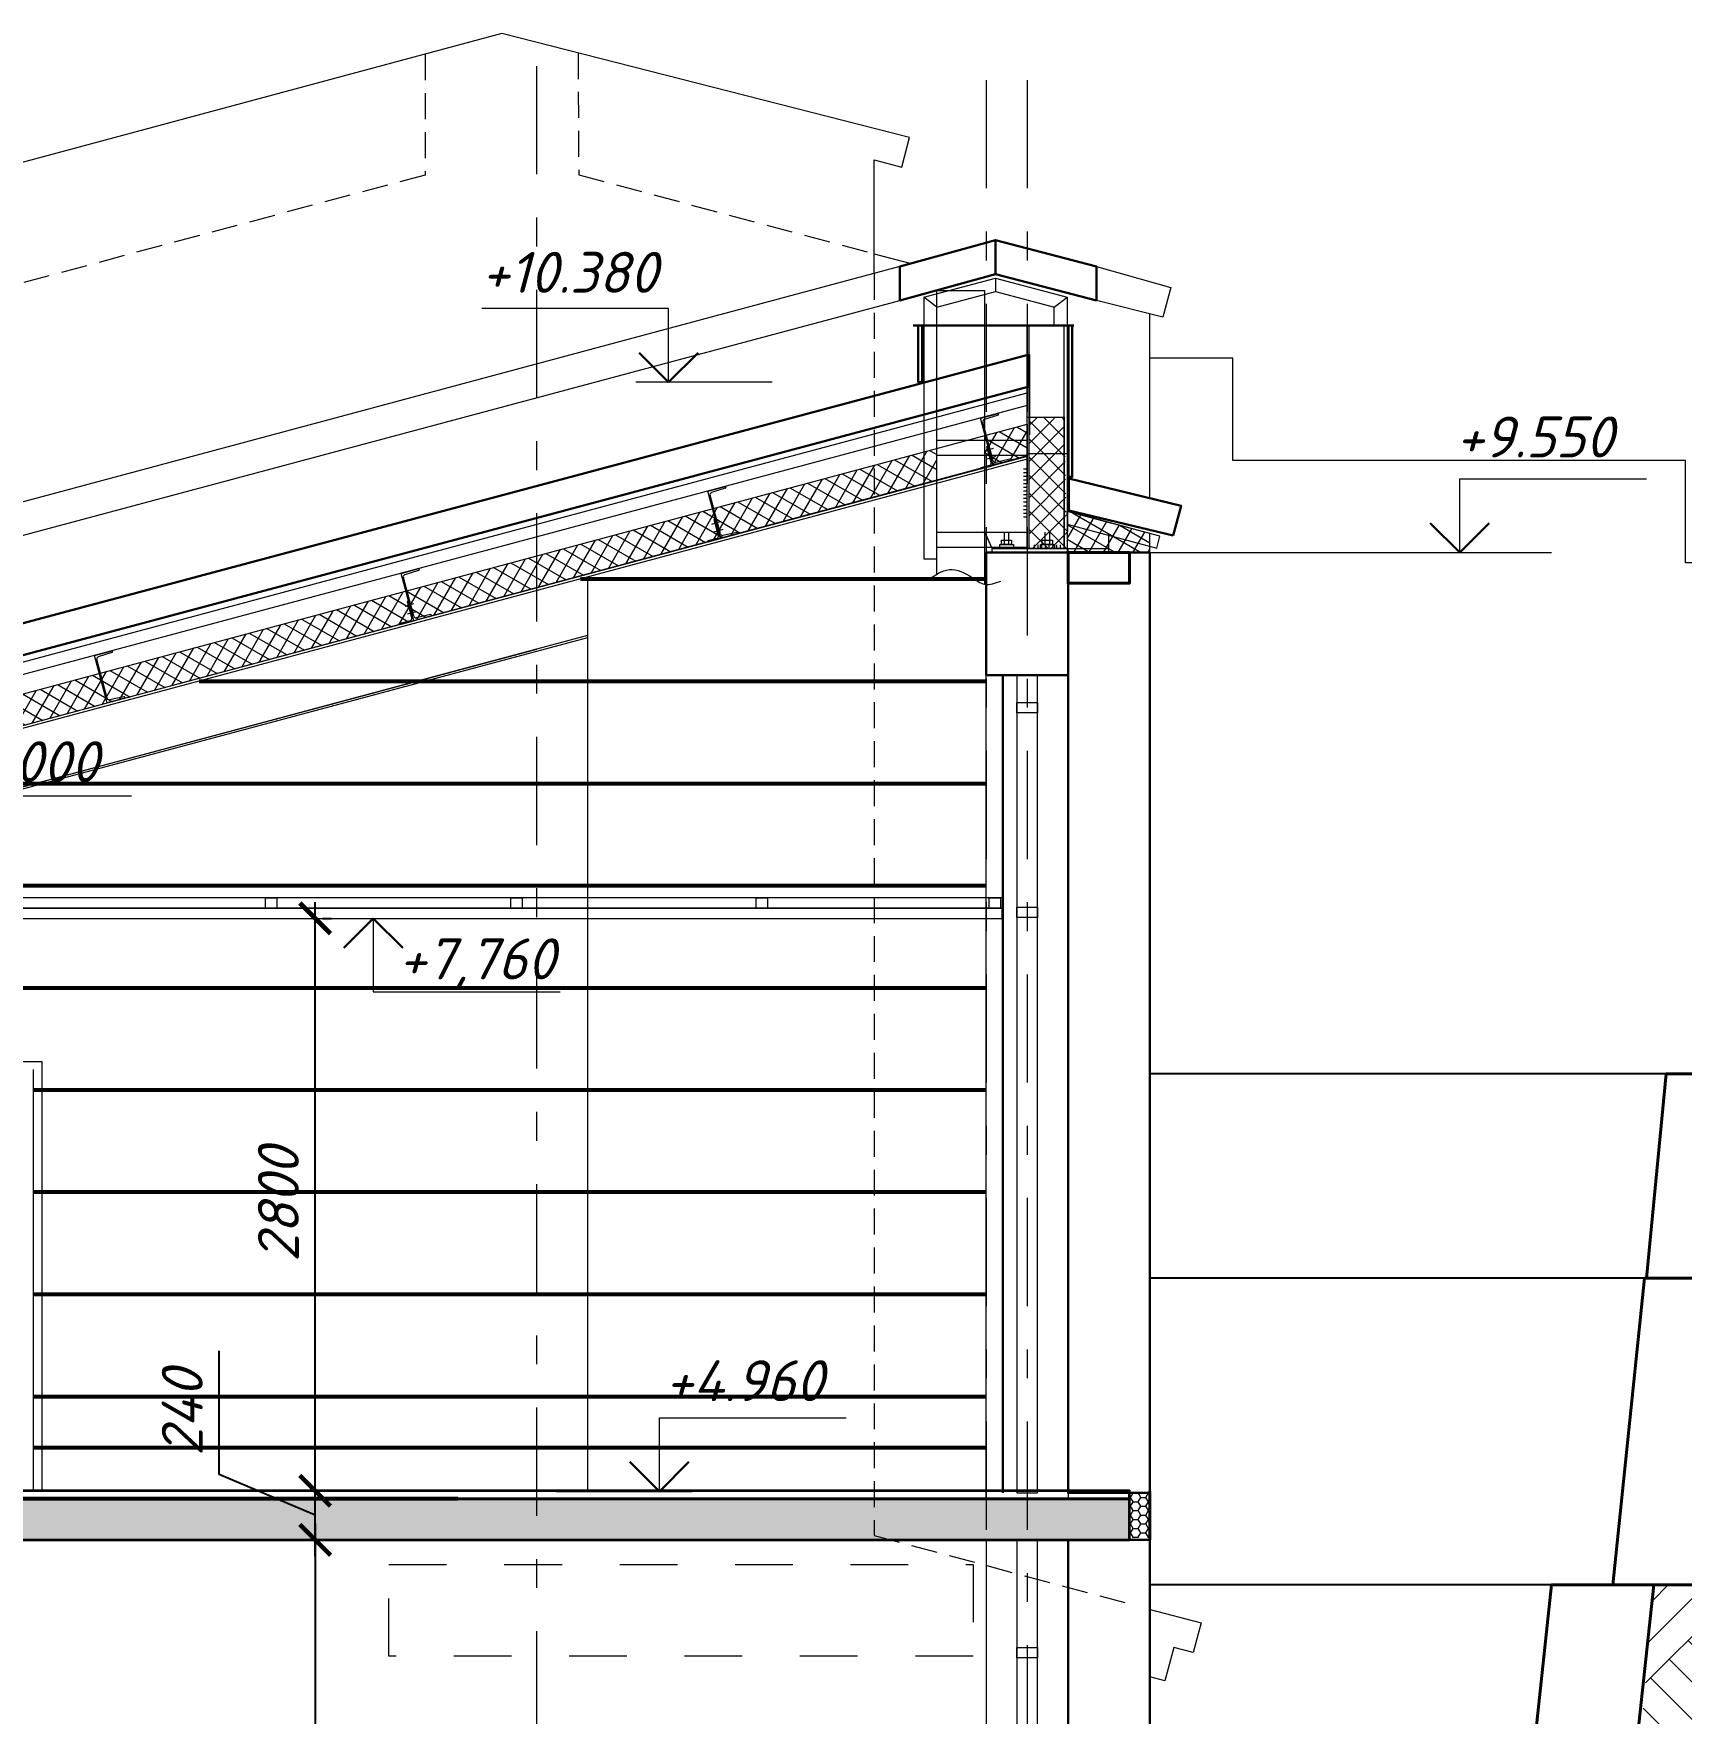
# Model space of a CAD drawing. Header units: millimetres. Extents: x -6419137 to 687965, y -598396 to 179722.
# Drawn here: x 608038 to 616098, y 85951 to 94167 of the extents above; entities that cross this region are included whole.
import ezdxf

# ---------------------------------------------------------------- set-up
doc = ezdxf.new("R2010")
doc.units = ezdxf.units.MM
doc.header["$MEASUREMENT"] = 0
for name, pattern in [('Штриховая', [5644.444466, 2822.222233, -2822.222233]), ('штриховаяX2', [38.1, 25.4, -12.7]), ('Штрихштриховая', [10936.110735, 5291.666508, -2116.666555, 1411.111116, -2116.666555])]:
    doc.linetypes.add(name, pattern=pattern)
for name, color, linetype, lineweight in [('k_ Металл', 5, 'Continuous', 40), ('Арматура', 72, 'Continuous', 50), ('Двери ArchiCAD_Ном._пера__96', 7, 'Continuous', 5), ('оси_Ном._пера__96', 7, 'Continuous', 5), ('отделка', 220, 'Continuous', 0), ('перекрытие_Ном._пера__94', 252, 'Continuous', 13), ('перекрытие_Ном._пера__97', 7, 'Continuous', 20), ('перекрытие_Ном._пера__98', 7, 'Continuous', 35), ('перекрытие_Ном._пера__99', 7, 'Continuous', 40), ('подп стены Инжзащита_Ном._пера__96', 7, 'Continuous', 13), ('подп стены Инжзащита_Ном._пера__99', 7, 'Continuous', 40), ('стены внутр_Ном._пера__99', 7, 'Continuous', 30), ('стены наруж_Ном._пера__96', 7, 'Continuous', 13), ('стены наруж_Ном._пера__99', 7, 'Continuous', 40), ('стены02_Ном._пера__99', 7, 'Continuous', 40), ('чертеж_Ном._пера__91', 250, 'Continuous', 5), ('чертеж_Ном._пера__96', 7, 'Continuous', 13), ('чертеж_Ном._пера__98', 7, 'Continuous', 35), ('Штриховка', 7, 'Continuous', 5), ('штриховка_Ном._пера__96', 7, 'Continuous', 13)]:
    doc.layers.add(name, color=color, linetype=linetype, lineweight=lineweight)
doc.layers.add('Конструкции', color=7, linetype='Continuous', lineweight=5, true_color=0x0000e6)
doc.layers.add('крыша', color=7, linetype='Continuous')
doc.layers.add('размеры', color=7, linetype='Continuous')
doc.styles.get("Standard").update_dxf_attribs({"font": 'isocpeui.ttf'})
doc.dimstyles.new('STEP', dxfattribs={"dimtxt": 200, "dimasz": 150, "dimexe": 80, "dimexo": 80, "dimgap": 80, "dimtad": 1, "dimdec": 0, "dimzin": 0, "dimdsep": 46, "dimtxsty": 'Standard', "dimblk": 'ARCHTICK', "dimcen": 150, "dimdle": 80, "dimadec": 0, "dimazin": 0, "dimtfac": 1, "dimtdec": 0, "dimtofl": 0, "dimtmove": 1, "dimatfit": 3, "dimfxl": 1, "dimtolj": 1, "dimtzin": 0, "dimarcsym": 0})

# ---------------------------------------------------------------- blocks, each defined once
blk = doc.blocks.new('A$C66734C1F')
at = {"layer": 'перекрытие_Ном._пера__94', "linetype": 'Continuous'}
h = blk.add_hatch(color=9, dxfattribs=at)
h.paths.add_polyline_path([(2266.4, -191.1), (1866.4, -191.1)], flags=17)
h.paths.add_polyline_path([(-1933.6, 8.3), (-1933.6, -191.1), (4966.4, -191.1), (4966.4, 8.3)])
blk.add_lwpolyline([(-1933.6, 8.3), (4966.4, 8.3), (4966.4, 8.3), (-1933.6, 8.3)], close=True)
at = {"layer": 'перекрытие_Ном._пера__97', "color": 0, "linetype": 'Continuous'}
blk.add_lwpolyline([(-1733.6, 48.3), (-1933.6, 48.3), (-1933.6, 8.3), (4966.4, 8.3)], dxfattribs=at)
at = {"layer": 'перекрытие_Ном._пера__98', "color": 0, "linetype": 'Continuous'}
blk.add_lwpolyline([(-1933.6, 8.3), (-1933.6, -191.7), (-1933.6, -191.7), (4966.4, -191.7), (4966.4, 48.3), (-1733.6, 48.3)], dxfattribs=at)
blk = doc.blocks.new('Отметка высоты (ГОСТ)[26]_3', base_point=(115341, -142))
at = {"layer": 'чертеж_Ном._пера__91', "linetype": 'Continuous'}
for p, q in [((115341, -142), (115341, 308)), ((115341, 308), (116483, 308)), ((114709, -142), (115541, -142))]:
    blk.add_line(p, q, dxfattribs=at)
at = {"layer": 'чертеж_Ном._пера__98', "linetype": 'Continuous', "lineweight": 30}
for q in [(115161, 38), (115521, 38)]:
    blk.add_line((115341, -142), q, dxfattribs=at)
blk = doc.blocks.new('_ArchTick')
at = {"color": 0, "linetype": 'ByBlock', "const_width": 0.15}
blk.add_lwpolyline([(-0.5, -0.5), (0.5, 0.5)], dxfattribs=at)
blk = doc.blocks.new('*D809')
at = {"layer": 'Defpoints', "color": 0, "transparency": 16777216}
for p in [(609560, 86799.5), (608661.2, 82079.2), (609415.4, 82079.2)]:
    blk.add_point(p, dxfattribs=at)
at = {"layer": 'размеры', "color": 0, "lineweight": -2, "transparency": 16777216}
for p, q in [((609415.4, 86879.5), (609415.4, 81999.2)), ((609480, 86799.5), (609335.4, 86799.5)), ((608741.2, 82079.2), (609495.4, 82079.2))]:
    blk.add_line(p, q, dxfattribs=at)
at = {"layer": 'размеры', "color": 0, "lineweight": -2, "transparency": 16777216, "xscale": 150, "yscale": 150, "zscale": 150}
for p, rotation in [((609415.4, 86799.5), 90), ((609415.4, 82079.2), 270)]:
    blk.add_blockref('_ArchTick', p, dxfattribs=dict(at, rotation=rotation))
at = {"layer": 'размеры', "color": 0, "transparency": 16777216, "insert": (609234.1, 84439.4), "char_height": 200, "attachment_point": 5, "rotation": 90}
blk.add_mtext('\\A1;4720', dxfattribs=at)
blk = doc.blocks.new('*U589')
for points in [[(0, -0.5), (0, 0.5)], [(1, -0.5), (1, 0.5)], [(2, -0.5), (2, 0.5)], [(3, -0.5), (3, 0.5)], [(4, -0.5), (4, 0.5)], [(5, -0.5), (5, 0.5)], [(6, -0.5), (6, 0.5)], [(7, -0.5), (7, 0.5)], [(8, -0.5), (8, 0.5)], [(9, -0.5), (9, 0.5)], [(10, -0.5), (10, 0.5)], [(11, -0.5), (11, 0.5)], [(12, -0.5), (12, 0.5)], [(13, -0.5), (13, 0.5)]]:
    blk.add_lwpolyline(points)
blk = doc.blocks.new('*U594')
for points in [[(0, -0.5), (0, 0.5)], [(1, -0.5), (1, 0.5)], [(2, -0.5), (2, 0.5)], [(3, -0.5), (3, 0.5)], [(4, -0.5), (4, 0.5)], [(5, -0.5), (5, 0.5)], [(6, -0.5), (6, 0.5)], [(7, -0.5), (7, 0.5)]]:
    blk.add_lwpolyline(points)
blk = doc.blocks.new('*U595')
for p, q in [((0, 0), (0, 240)), ((0, 240), (90, 240)), ((5.6, 22), (5.6, 218)), ((86.2, 231.8), (15.6, 228.5)), ((90, 240), (90, 235.8)), ((90, 0), (0, 0)), ((86.2, 8.2), (15.6, 11.5)), ((90, 4.2), (90, 0))]:
    blk.add_line(p, q)
for centre, radius, start, end in [((16.1, 218), 10.5, 92.70236, 180), ((86, 235.8), 4, 272.70236, 360), ((16.1, 22), 10.5, 180, 267.29764), ((86, 4.2), 4, 0, 87.29764)]:
    blk.add_arc(centre, radius, start, end)
blk = doc.blocks.new('*U593')
at = {"color": 0, "linetype": 'ByBlock', "lineweight": -2}
for p, q in [((-6, 16), (-6, 96.7)), ((0, 100), (-2.7, 100)), ((0, 0), (0, 100)), ((-63, 0), (-63, 2.7)), ((-63, 0), (0, 0)), ((-59.7, 6), (-16, 6))]:
    blk.add_line(p, q, dxfattribs=at)
for centre, radius, start, end in [((-2.7, 96.7), 3.3, 89.04503, 179.97781), ((-59.7, 2.7), 3.3, 90, 180), ((-16, 16), 10, 270, 0)]:
    blk.add_arc(centre, radius, start, end, dxfattribs=at)
blk = doc.blocks.new('*D800')
at = {"layer": 'Defpoints', "color": 0, "transparency": 16777216}
for p in [(609371.4, 89839.5), (609415.4, 89839.5), (609520.9, 87039.5)]:
    blk.add_point(p, dxfattribs=at)
at = {"layer": 'размеры', "color": 0, "lineweight": -2, "transparency": 16777216}
for p, q in [((609415.4, 86959.5), (609415.4, 89919.5)), ((609451.4, 89839.5), (609495.4, 89839.5)), ((609440.9, 87039.5), (609335.4, 87039.5))]:
    blk.add_line(p, q, dxfattribs=at)
at = {"layer": 'размеры', "color": 0, "lineweight": -2, "transparency": 16777216, "xscale": 150, "yscale": 150, "zscale": 150}
for p, rotation in [((609415.4, 89839.5), 90), ((609415.4, 87039.5), 270)]:
    blk.add_blockref('_ArchTick', p, dxfattribs=dict(at, rotation=rotation))
at = {"layer": 'размеры', "color": 0, "transparency": 16777216, "insert": (609235.4, 88439.5), "char_height": 200, "attachment_point": 5, "rotation": 90}
blk.add_mtext('\\A1;2800', dxfattribs=at)
blk = doc.blocks.new('*D797')
at = {"layer": 'Defpoints', "color": 0, "transparency": 16777216}
for p in [(609415.1, 87039.5), (609479.6, 87039.5), (609480, 86799.5)]:
    blk.add_point(p, dxfattribs=at)
at = {"layer": 'размеры', "color": 0, "lineweight": -2, "transparency": 16777216}
for p, q in [((608945.1, 87119.3), (608945.1, 87724.7)), ((609415.1, 86919.5), (608945.1, 87119.3)), ((609415.1, 86719.5), (609415.1, 87119.5)), ((609399.6, 87039.5), (609335.1, 87039.5)), ((609400, 86799.5), (609335.1, 86799.5))]:
    blk.add_line(p, q, dxfattribs=at)
at = {"layer": 'размеры', "color": 0, "lineweight": -2, "transparency": 16777216, "xscale": 150, "yscale": 150, "zscale": 150}
for p, rotation in [((609415.1, 87039.5), 90), ((609415.1, 86799.5), 270)]:
    blk.add_blockref('_ArchTick', p, dxfattribs=dict(at, rotation=rotation))
at = {"layer": 'размеры', "color": 0, "transparency": 16777216, "insert": (608765.1, 87422), "char_height": 200, "attachment_point": 5, "rotation": 90}
blk.add_mtext('\\A1;240', dxfattribs=at)

msp = doc.modelspace()

# ---------------------------------------------------------------- hatches: boundary and pattern name
at = {"layer": 'Штриховка', "lineweight": 0}
h = msp.add_hatch(dxfattribs=at)
h.set_pattern_fill('ANSI37', color=52, scale=500)
h.set_pattern_definition([(45, (172877.24, 46785.78), (-44.194174, 44.194174), []), (135, (172877.24, 46785.78), (-44.194174, -44.194174), [])])
h.paths.add_polyline_path([(612907.6, 92291.1), (612907.6, 91648.8), (613093.3, 91648.8), (613079.5, 92285.2)])
h = msp.add_hatch(dxfattribs=at)
h.set_pattern_fill('ANSI37', color=52, scale=500, angle=105)
h.set_pattern_definition([(150, (479958.84, -33034.31), (-31.25, -54.126588), []), (240, (479958.84, -33034.31), (54.126588, -31.25), [])])
h.paths.add_polyline_path([(612456.3, 91982.4), (612456.3, 92138.5), (598307.4, 88337.4), (598307.4, 88181.3)])
h.paths.add_polyline_path([(612689.4, 92201.1), (612689.4, 92045), (612897.8, 92101), (612897.8, 92257.1)])
h = msp.add_hatch(dxfattribs=at)
h.set_pattern_fill('ANSI37', color=52, scale=500, angle=105)
h.set_pattern_definition([(150, (494352.655, -29844.06), (-31.25, -54.126588), []), (240, (494352.655, -29844.06), (54.126588, -31.25), [])])
h.paths.add_polyline_path([(613093.3, 91628.8), (613094.3, 91478.5), (613092.2, 91830.3), (613498.1, 91721.5), (613498.1, 91628.8)])
at = {"layer": 'Штриховка'}
h = msp.add_hatch(dxfattribs=at)
h.set_pattern_fill('HONEY', color=20, scale=200)
h.set_pattern_definition([(360, (624815.712, 21254.409), (37.5, 21.650635), [25, -50]), (120, (624815.712, 21254.409), (-37.5, 21.650635), [25, -50]), (60, (624815.712, 21254.409), (2e-14, 43.30127), [-50, 25])])
h.paths.add_polyline_path([(613398.1, 86809.5), (613448.1, 86809.5), (613498.1, 86809.6), (613498.1, 87029.5), (613398.3, 87029.5)])
at = {"layer": 'штриховка_Ном._пера__96', "linetype": 'Continuous'}
h = msp.add_hatch(dxfattribs=at)
h.set_pattern_fill('ГРУНТ_0003', color=256, style=0, pattern_type=2)
h.set_pattern_definition([(45, (541304.16, 82079.2), (-275.7716, 275.7716), []), (45, (541212.2, 82171.1), (-551.543, 551.543), []), (45, (541120.3, 82263), (-551.543, 551.543), []), (135, (541028.39, 82354.96), (91.92388, 91.92388), [390, -390])])
h.paths.add_polyline_path([(623197.3, 87969.5), (617846.5, 87982.4), (617841.3, 88225.2), (616446.3, 88320.7), (616263.1, 86579.2), (615963.1, 86579.2), (615834.4, 85079.2), (615532.6, 85079.2), (615532.6, 81877.1), (615060.4, 81877.9), (615060.2, 81877.2), (614739.1, 80763.4), (613504.5, 80763.4), (613819.9, 80104.5), (615854.7, 80104.5), (616034.7, 81379.2), (616028.2, 81379.2), (616115, 81822.8), (616116.3, 81841.5), (616148.6, 82042.5), (616343.5, 84379.2), (616403.7, 84379.2), (616745.5, 87105.3), (616989.7, 87105.3), (617117.8, 87377.9), (623197.3, 87445.3)])

# ---------------------------------------------------------------- linework, layer by layer
at = {"color": 52, "lineweight": 5}
msp.add_lwpolyline([(612456.3, 91523.3), (612456.3, 92910.6), (612689.4, 92910.6), (612689.4, 91474.2)], dxfattribs=at)
at = {"color": 1, "lineweight": 30}
msp.add_lwpolyline([(612340.5, 92740.2), (613126, 92740.2)], dxfattribs=at)
at = {"lineweight": 30}
for points in [[(612365.3, 92740.2), (612383.7, 92740.2), (612383.7, 92461.8), (612365.3, 92461.8)], [(613100.1, 92740.2), (613118.5, 92740.2), (613118.5, 91999.1), (613100.1, 91999.1)]]:
    msp.add_lwpolyline(points, close=True, dxfattribs=at)
msp.add_lwpolyline([(612907.6, 92440.3), (612907.6, 92204.4)])
at = {"layer": 'k_ Металл', "lineweight": 0}
for points in [[(612731.4, 92137), (612688.3, 92124.3)], [(612743.6, 92098.9), (612700.5, 92086.2)], [(611397, 91779.4), (611353.9, 91766.7)], [(611409.2, 91741.3), (611366, 91728.6)], [(609897, 91377.5), (609853.9, 91364.8)], [(609909.2, 91339.4), (609866, 91326.7)]]:
    msp.add_lwpolyline(points, dxfattribs=at)
at = {"layer": 'Арматура', "lineweight": 53}
for points in [[(610713.4, 91499.5), (612698.1, 91499.5)], [(608847.7, 90999.5), (612698.1, 90999.5)], [(606928.8, 90499.5), (612698.1, 90499.4)], [(605063.3, 89999.5), (612698.1, 89999.5)], [(604298.1, 89499.5), (612698.1, 89499.5)], [(612698.1, 88999.5), (608038, 88999.5)], [(612698.1, 88499.5), (608038, 88499.5)], [(612698.1, 87999.5), (608038, 87999.5)], [(612698.1, 87499.5), (608038, 87499.5)], [(612698.1, 87249.5), (608038, 87249.5)]]:
    msp.add_lwpolyline(points, dxfattribs=at)
at = {"layer": 'Арматура', "color": 20, "lineweight": 53}
msp.add_lwpolyline([(610113.8, 86999.5), (596897.7, 86999.5)], dxfattribs=at)
at = {"layer": 'Двери ArchiCAD_Ном._пера__96', "color": 0, "linetype": 'Continuous'}
for p, q in [((607098, 89139.5), (608078, 89139.5)), ((608038, 87039.5), (608038, 89099.5)), ((608078, 89139.5), (608078, 87039.5))]:
    msp.add_line(p, q, dxfattribs=at)
at = {"layer": 'Конструкции', "color": 5, "lineweight": 0, "ltscale": 200}
for p, q in [((612907.6, 91648.8), (612907.6, 92740.2)), ((613079.5, 91648.8), (613079.5, 92740.2)), ((612907.6, 91648.8), (612907.6, 92113.1)), ((613079.5, 91648.8), (613079.5, 92113.1)), ((612727.2, 91648.8), (612689.5, 91732.3)), ((612727.2, 91648.8), (612692.1, 91726.6))]:
    msp.add_line(p, q, dxfattribs=at)
at = {"layer": 'Конструкции', "linetype": 'Continuous', "lineweight": 0, "ltscale": 5}
for p, q in [((612897.8, 92099.1), (604506.8, 89850.4)), ((612897.8, 92084.9), (606906.8, 90479.4)), ((610748.1, 91222.3), (606906.8, 90192.9)), ((610748.1, 91212), (606906.8, 90182.5)), ((610497.8, 91155.4), (606906.8, 90193)), ((610497.8, 91145), (606906.8, 90182.7))]:
    msp.add_line(p, q, dxfattribs=at)
at = {"layer": 'Конструкции', "lineweight": 0}
for p, q in [((613079.5, 91648.8), (613079.5, 92004.3)), ((613079.5, 91648.8), (613079.5, 92004.3)), ((612786.7, 91668.8), (612786.7, 91728.8)), ((612786.7, 91728.8), (612808.9, 91728.8)), ((612786.7, 91668.8), (612786.7, 91728.8)), ((612786.7, 91728.8), (612808.9, 91728.8)), ((612808.9, 91668.8), (612808.9, 91728.8)), ((612808.9, 91668.8), (612808.9, 91728.8)), ((612986.7, 91668.8), (612986.7, 91728.8)), ((612986.7, 91668.8), (612986.7, 91728.8)), ((613008.9, 91668.8), (613008.9, 91728.8)), ((613008.9, 91668.8), (613008.9, 91728.8))]:
    msp.add_line(p, q, dxfattribs=at)
at = {"layer": 'Конструкции', "linetype": 'Continuous', "lineweight": 0, "ltscale": 5}
for points in [[(612393.3, 92877.4), (612743.3, 92971.3), (613093.3, 92878.3)], [(612743.3, 92971.3), (612743.3, 92906.1)], [(612456.3, 92829.1), (612743.4, 92906.1), (613031, 92829.7)], [(612897.8, 92347.7), (597795.2, 88300.5), (597779.4, 88358.4), (612897.8, 92409.8)]]:
    msp.add_lwpolyline(points, dxfattribs=at)
for points in [[(612393.3, 92877.4), (612393.3, 91598.8), (612456.3, 91598.8), (612456.3, 92829.1)], [(613093.3, 92878.3), (613093.3, 92740.2), (613030.3, 92740.2), (613030.3, 92829.1)], [(612897.8, 92103), (612456.3, 92103), (612456.3, 92179.1), (612897.8, 92179.1)], [(612897.8, 91652.7), (612456.3, 91652.7), (612456.3, 91728.8), (612897.8, 91728.8)]]:
    msp.add_lwpolyline(points, close=True, dxfattribs=at)
at = {"layer": 'Конструкции', "color": 5, "lineweight": 0, "ltscale": 200}
for points in [[(613093.3, 91648.8), (612897.8, 91648.8), (612897.8, 92740.2), (613093.3, 92740.2)], [(613093.3, 91648.8), (612897.8, 91648.8), (612897.8, 92113.1), (613093.3, 92113.1)], [(613097.5, 91628.8), (612727.2, 91628.8), (612727.2, 91648.8), (613097.5, 91648.8)], [(613097.5, 91628.8), (612727.2, 91628.8), (612727.2, 91648.8), (613097.5, 91648.8)]]:
    msp.add_lwpolyline(points, close=True, dxfattribs=at)
at = {"layer": 'Конструкции'}
for points in [[(612897.8, 92347.7), (612897.8, 92409.8)], [(612897.8, 92347.7), (612897.8, 92409.8)], [(613531.8, 91650.4), (613547.3, 91708.3), (613093.3, 91830), (613093.3, 91767.9), (613531.8, 91650.4)]]:
    msp.add_lwpolyline(points, dxfattribs=at)
at = {"layer": 'Конструкции', "lineweight": 0}
for points in [[(612731.4, 92137), (612688.3, 92124.3)], [(612743.6, 92098.9), (612700.5, 92086.2)]]:
    msp.add_lwpolyline(points, dxfattribs=at)
at = {"layer": 'Конструкции', "color": 5, "lineweight": 0, "ltscale": 200}
for points in [[(613093.3, 91648.8), (613297.6, 91648.8), (613297.6, 91717.7)], [(613093.3, 91628.8), (613297.6, 91628.8), (613297.6, 91717.7)]]:
    msp.add_lwpolyline(points, dxfattribs=at)
at = {"layer": 'Конструкции', "color": 5}
for points in [[(613098.1, 86999.5), (612698.1, 86999.5), (612697.8, 91628.8), (613097.8, 91628.8)], [(613098.1, 86799.5), (612698.1, 86799.5), (612698.1, 81929.2), (613098.1, 81929.2)]]:
    msp.add_lwpolyline(points, close=True, dxfattribs=at)
at = {"layer": 'Конструкции', "color": 5, "lineweight": 30}
msp.add_lwpolyline([(612698.1, 91628.8), (613098, 91628.8), (613098, 91028.8), (612698.1, 91028.8)], close=True, dxfattribs=at)
at = {"layer": 'Конструкции', "lineweight": 0}
for points in [[(613097.5, 91628.8), (612727.2, 91628.8), (612727.2, 91648.8), (613097.5, 91648.8)], [(613097.5, 91628.8), (612727.2, 91628.8), (612727.2, 91648.8), (613097.5, 91648.8)], [(612831.8, 91648.8), (612763.8, 91648.8), (612763.8, 91668.8), (612831.8, 91668.8)], [(612831.8, 91648.8), (612763.8, 91648.8), (612763.8, 91668.8), (612831.8, 91668.8)], [(612821.8, 91668.8), (612771.8, 91668.8), (612771.8, 91688.8), (612821.8, 91688.8)], [(612821.8, 91668.8), (612771.8, 91668.8), (612771.8, 91688.8), (612821.8, 91688.8)], [(613031.8, 91648.8), (612963.8, 91648.8), (612963.8, 91668.8), (613031.8, 91668.8)], [(613031.8, 91648.8), (612963.8, 91648.8), (612963.8, 91668.8), (613031.8, 91668.8)], [(613021.8, 91668.8), (612971.8, 91668.8), (612971.8, 91688.8), (613021.8, 91688.8)], [(613021.8, 91668.8), (612971.8, 91668.8), (612971.8, 91688.8), (613021.8, 91688.8)]]:
    msp.add_lwpolyline(points, close=True, dxfattribs=at)
at = {"layer": 'Конструкции', "color": 0, "lineweight": 40}
msp.add_lwpolyline([(613098.1, 91628.8), (613398.1, 91628.8), (613398.1, 91478.8), (613098.1, 91478.8)], close=True, dxfattribs=at)
at = {"layer": 'Конструкции', "color": 74, "true_color": 0x57ad00}
for points in [[(612848.1, 87029.5), (612948.1, 87029.5), (612948.1, 91028.8), (612848.1, 91028.8)], [(612848.1, 90895.4), (612948.1, 90895.4), (612948.1, 90845.2), (612848.1, 90845.2)], [(612848.1, 89893.8), (612948.1, 89893.8), (612948.1, 89843.6), (612848.1, 89843.6)], [(612848.1, 82079.2), (612948.1, 82079.2), (612948.1, 86799.5), (612848.1, 86799.5)], [(612848.1, 86272.5), (612948.1, 86272.5), (612948.1, 86222.2), (612848.1, 86222.2)]]:
    msp.add_lwpolyline(points, close=True, dxfattribs=at)
at = {"layer": 'Конструкции', "color": 52, "linetype": 'Continuous', "lineweight": 5, "ltscale": 5}
msp.add_spline([(612412.3, 91494.4), (612517.8, 91545.2), (612628.5, 91507.4), (612689.4, 91474.2), (612769.2, 91489.2)], degree=3, dxfattribs=at)
at = {"layer": 'крыша', "color": 32, "lineweight": 30, "true_color": 0xb35900}
for points in [[(612274.8, 92861.8), (612274.8, 93027.8), (612743.3, 93156.9)], [(613237.8, 92861.8), (613237.8, 93027.8), (612743.3, 93156.9), (612743.3, 92990.6), (613237.8, 92861.8)], [(612743.3, 92990.6), (612274.8, 92861.8)], [(597681.8, 88376.2), (612907.6, 92440.3), (612907.6, 92596.8), (597643, 88521.1), (597681.8, 88376.2)], [(613612.6, 91711.5), (613101.8, 91835.1), (613101.8, 91991.6), (613651.4, 91856.9), (613612.6, 91711.5)]]:
    msp.add_lwpolyline(points, dxfattribs=at)
at = {"layer": 'крыша', "color": 32, "lineweight": 9, "true_color": 0xb35900}
for points in [[(597682, 88955.8), (612274.8, 92861.5), (612274.8, 93028.1), (597643.2, 89100.7), (597682, 88955.8)], [(613561.3, 92780.2), (613237.8, 92861.5), (613237.8, 93028.1), (613600.1, 92925.1), (613561.3, 92780.2)], [(613497.8, 91894.6), (613497.8, 92796.2)]]:
    msp.add_lwpolyline(points, dxfattribs=at)
at = {"layer": 'крыша', "color": 9}
for points in [[(616119, 89079.2), (613498.1, 89079.2)], [(615917.8, 88079.2), (613498.1, 88079.2)], [(615463.1, 86579.2), (613498.1, 86579.2)]]:
    msp.add_lwpolyline(points, dxfattribs=at)
at = {"layer": 'крыша', "color": 52, "linetype": 'Штриховая', "lineweight": 5, "ltscale": 0.1}
msp.add_lwpolyline([(609776.1, 86679.5), (612633.2, 86679.5), (612633.2, 86230.5), (609776.1, 86230.5)], close=True, dxfattribs=at)
at = {"layer": 'оси_Ном._пера__96', "color": 172, "linetype": 'Штрихштриховая', "ltscale": 0.1}
for p, q in [((610498.1, 94008.1), (610498.1, 77114.5)), ((612698.1, 93939.8), (612698.1, 77114.5)), ((612898.1, 93939.8), (612898.1, 77114.5))]:
    msp.add_line(p, q, dxfattribs=at)
at = {"layer": 'отделка', "color": 0}
for points in [[(606704.2, 89889.5), (612776.5, 89889.5), (612776.5, 89939.5), (606704.2, 89939.5)], [(609172.3, 89939.5), (609227.5, 89939.5), (609227.5, 89889.5), (609172.3, 89889.5)], [(610372.3, 89939.5), (610427.5, 89939.5), (610427.5, 89889.5), (610372.3, 89889.5)], [(611572.3, 89939.5), (611627.5, 89939.5), (611627.5, 89889.5), (611572.3, 89889.5)], [(612711.5, 89939.5), (612766.8, 89939.5), (612766.8, 89889.5), (612711.5, 89889.5)]]:
    msp.add_lwpolyline(points, close=True, dxfattribs=at)
at = {"layer": 'отделка'}
msp.add_lwpolyline([(606704.2, 89839.5), (612775.5, 89839.5), (612775.5, 89889.5), (606704.2, 89889.5)], close=True, dxfattribs=at)
at = {"layer": 'подп стены Инжзащита_Ном._пера__96', "color": 9, "lineweight": 5}
msp.add_lwpolyline([(616418.5, 88279.2), (616418.5, 91579.2), (616117.8, 91579.2), (616117.8, 92079.2), (613903.8, 92079.2), (613903.8, 92579.2), (613497.8, 92579.2)], dxfattribs=at)
at = {"layer": 'подп стены Инжзащита_Ном._пера__99', "color": 1, "linetype": 'Continuous'}
msp.add_lwpolyline([(616024.1, 89079.2), (616117.8, 89079.2), (616418, 89079.2), (616418, 88079.2), (615927.2, 88079.2), (615927.2, 88079.2), (616024.1, 89079.2)], dxfattribs=at)
at = {"layer": 'подп стены Инжзащита_Ном._пера__99', "linetype": 'Continuous', "flags": 128}
for points in [[(615917.3, 88079.2), (616418.5, 88079.2), (616263.1, 86579.2), (615763.1, 86579.2), (615917.3, 88079.2)], [(615963.1, 86579.2), (615463.1, 86579.2), (615302.6, 85079.2), (615802.6, 85079.2), (615963.1, 86579.2)]]:
    msp.add_lwpolyline(points, dxfattribs=at)
at = {"layer": 'стены внутр_Ном._пера__99', "color": 34, "lineweight": 13}
msp.add_lwpolyline([(610748.1, 91508.8), (610748.1, 87036.5)], dxfattribs=at)
at = {"layer": 'стены внутр_Ном._пера__99', "color": 34}
msp.add_lwpolyline([(612778.1, 91028.8), (612778.1, 87029.5)], dxfattribs=at)
at = {"layer": 'стены наруж_Ном._пера__96'}
for points in [[(612149.2, 93549.5), (612284.3, 93513.4), (612323.1, 93658.3), (610328.5, 94167.2), (597599.7, 90745.1), (597638.5, 90600.2), (597698.5, 90616.4), (597698.5, 90191.5), (597599.9, 90165.1), (597638.5, 90020.2), (597698.5, 90036.3), (597698.6, 89115.6)], [(612149.2, 92996.3), (612149.2, 93549.5)], [(612149.2, 93090.3), (612323.3, 93043.8), (612321.9, 93038.8)], [(613499.7, 86459.6), (613748.3, 86393.1), (613709.6, 86248.3), (613614.7, 86273.6), (613572, 86109.7), (613498.3, 86129.5), (613498.3, 86129.5)]]:
    msp.add_lwpolyline(points, dxfattribs=at)
at = {"layer": 'стены наруж_Ном._пера__99', "linetype": 'Continuous'}
msp.add_lwpolyline([(613498.1, 87039.5), (613498.1, 86799.5)], dxfattribs=at)
at = {"layer": 'стены02_Ном._пера__99', "color": 254, "linetype": 'штриховаяX2', "lineweight": 9, "ltscale": 5, "true_color": 0xd3d2db}
for points in [[(609952.8, 94066.2), (609952.8, 93475.5), (597698.5, 90191.5)], [(610701.2, 94072.1), (610704.4, 93476.3), (612149.2, 93090.3)], [(612148.8, 92991.7), (612148.8, 86821), (613417.4, 86481.7)]]:
    msp.add_lwpolyline(points, dxfattribs=at)
at = {"layer": 'стены02_Ном._пера__99', "lineweight": 30}
for points in [[(613498.1, 87029.5), (613098.1, 87029.5), (613098.1, 91628.8), (613498.1, 91628.8)], [(613498.1, 82229.2), (613098.1, 82229.2), (613098.1, 86799.5), (613498.1, 86799.5)]]:
    msp.add_lwpolyline(points, close=True, dxfattribs=at)
at = {"layer": 'чертеж_Ном._пера__96', "linetype": 'Continuous'}
msp.add_lwpolyline([(613027.2, 91628.8), (615462, 91628.8)], dxfattribs=at)
at = {"layer": 'Штриховка', "color": 52, "lineweight": 0}
for points in [[(612897.8, 92291.1), (613079.5, 92291.1), (613079.5, 91648.8), (612897.8, 91648.8)], [(598307.4, 88337.4), (612897.8, 92256.9), (612897.8, 92101.2), (598307.4, 88181.1), (598307.4, 88236.2)]]:
    msp.add_lwpolyline(points, close=True, dxfattribs=at)
msp.add_lwpolyline([(613093.3, 91628.8), (613498.1, 91628.8), (613498.1, 91721.5), (613094.5, 91830.5), (613093.3, 91628.8), (613093.3, 91628.8)], dxfattribs=at)
at = {"layer": 'Штриховка', "color": 32, "true_color": 0xe07000}
msp.add_lwpolyline([(613498.1, 87039.5), (613498.1, 86799.5), (613398.1, 86799.5), (613398.3, 87029.5), (613498.3, 87029.5), (613498.1, 87039.5)], dxfattribs=at)

# ---------------------------------------------------------------- block references
at = {"layer": 'k_ Металл', "lineweight": 0, "rotation": 15}
for p in [(612732.2, 92054.6), (611397.8, 91697.1), (609897.8, 91295.1)]:
    msp.add_blockref('*U593', p, dxfattribs=at)
at = {"layer": 'Конструкции', "lineweight": 0, "rotation": 15}
for name, p in [('*U595', (612732.2, 92054.6)), ('*U595', (612732.2, 92054.6)), ('*U593', (612732.2, 92054.6)), ('*U595', (611397.8, 91697.1)), ('*U595', (609897.8, 91295.1)), ('*U595', (608397.8, 90893.2))]:
    msp.add_blockref(name, p, dxfattribs=at)
at = {"layer": 'Конструкции', "lineweight": 0, "xscale": -18, "yscale": 18, "zscale": 18, "rotation": 270}
msp.add_blockref('*U589', (612888.8, 91804.1), dxfattribs=at)
msp.add_blockref('*U589', (612888.8, 91804.1), dxfattribs=at)
at = {"layer": 'Конструкции', "lineweight": 0, "xscale": 18, "yscale": 18, "zscale": 18}
msp.add_blockref('*U594', (612934.3, 91657.8), dxfattribs=at)
msp.add_blockref('*U594', (612934.3, 91657.8), dxfattribs=at)
at = {"layer": 'перекрытие_Ном._пера__99', "lineweight": -2}
msp.add_blockref('A$C66734C1F', (608431.4, 86991.3), dxfattribs=at)
at = {"layer": 'чертеж_Ном._пера__96', "linetype": 'Continuous', "yscale": 0.8, "zscale": 0.8}
for p, xscale in [((611144.3, 92461.8), -0.8), ((615013.9, 91629.2), 0.8), ((607602.8, 90078.8), 0.8), ((611099.1, 87036.5), 0.8)]:
    msp.add_blockref('Отметка высоты (ГОСТ)[26]_3', p, dxfattribs=dict(at, xscale=xscale))
at = {"layer": 'чертеж_Ном._пера__96', "linetype": 'Continuous', "xscale": -0.8, "yscale": 0.8, "zscale": 0.8, "rotation": 180}
msp.add_blockref('Отметка высоты (ГОСТ)[26]_3', (609699.3, 89839.5), dxfattribs=at)

# ---------------------------------------------------------------- texts
at = {"layer": 'подп стены Инжзащита_Ном._пера__99'}
for s, p in [('+10.380', (610228.7, 92899.5)), ('+9.550', (614994.7, 92094.3)), ('+8.000', (607599, 90505.9)), ('+4.960', (611127.2, 87478))]:
    msp.add_text(s, height=200, dxfattribs=at).set_placement(p)
at = {"layer": 'подп стены Инжзащита_Ном._пера__99', "insert": (610588.9, 89494.7), "char_height": 200, "attachment_point": 9}
msp.add_mtext('+7,760', dxfattribs=at)

# ---------------------------------------------------------------- dimensions: what is measured, and where the dimension line sits
at = {"layer": 'размеры'}
for base, p1, p2, picture, middle in [((609415.4, 89839.5), (609520.9, 87039.5), (609371.4, 89839.5), '*D800', (609235.4, 88439.5)), ((609415.4, 82079.2), (609560, 86799.5), (608661.2, 82079.2), '*D809', (609234.1, 84439.4))]:
    dim = msp.add_linear_dim(base=base, p1=p1, p2=p2, angle=90, dimstyle='STEP', dxfattribs=at)
    dim.commit()
    dim.dimension.update_dxf_attribs({"geometry": picture, "text_midpoint": middle})
dim = msp.add_linear_dim(base=(609415.1, 87039.5), p1=(609480, 86799.5), p2=(609479.6, 87039.5), angle=90, dimstyle='STEP', dxfattribs=at)
dim.commit()
dim.dimension.update_dxf_attribs({"geometry": '*D797', "text_midpoint": (608945.1, 87199.3), "dimtype": 160})

doc.saveas('drawing.dxf')
